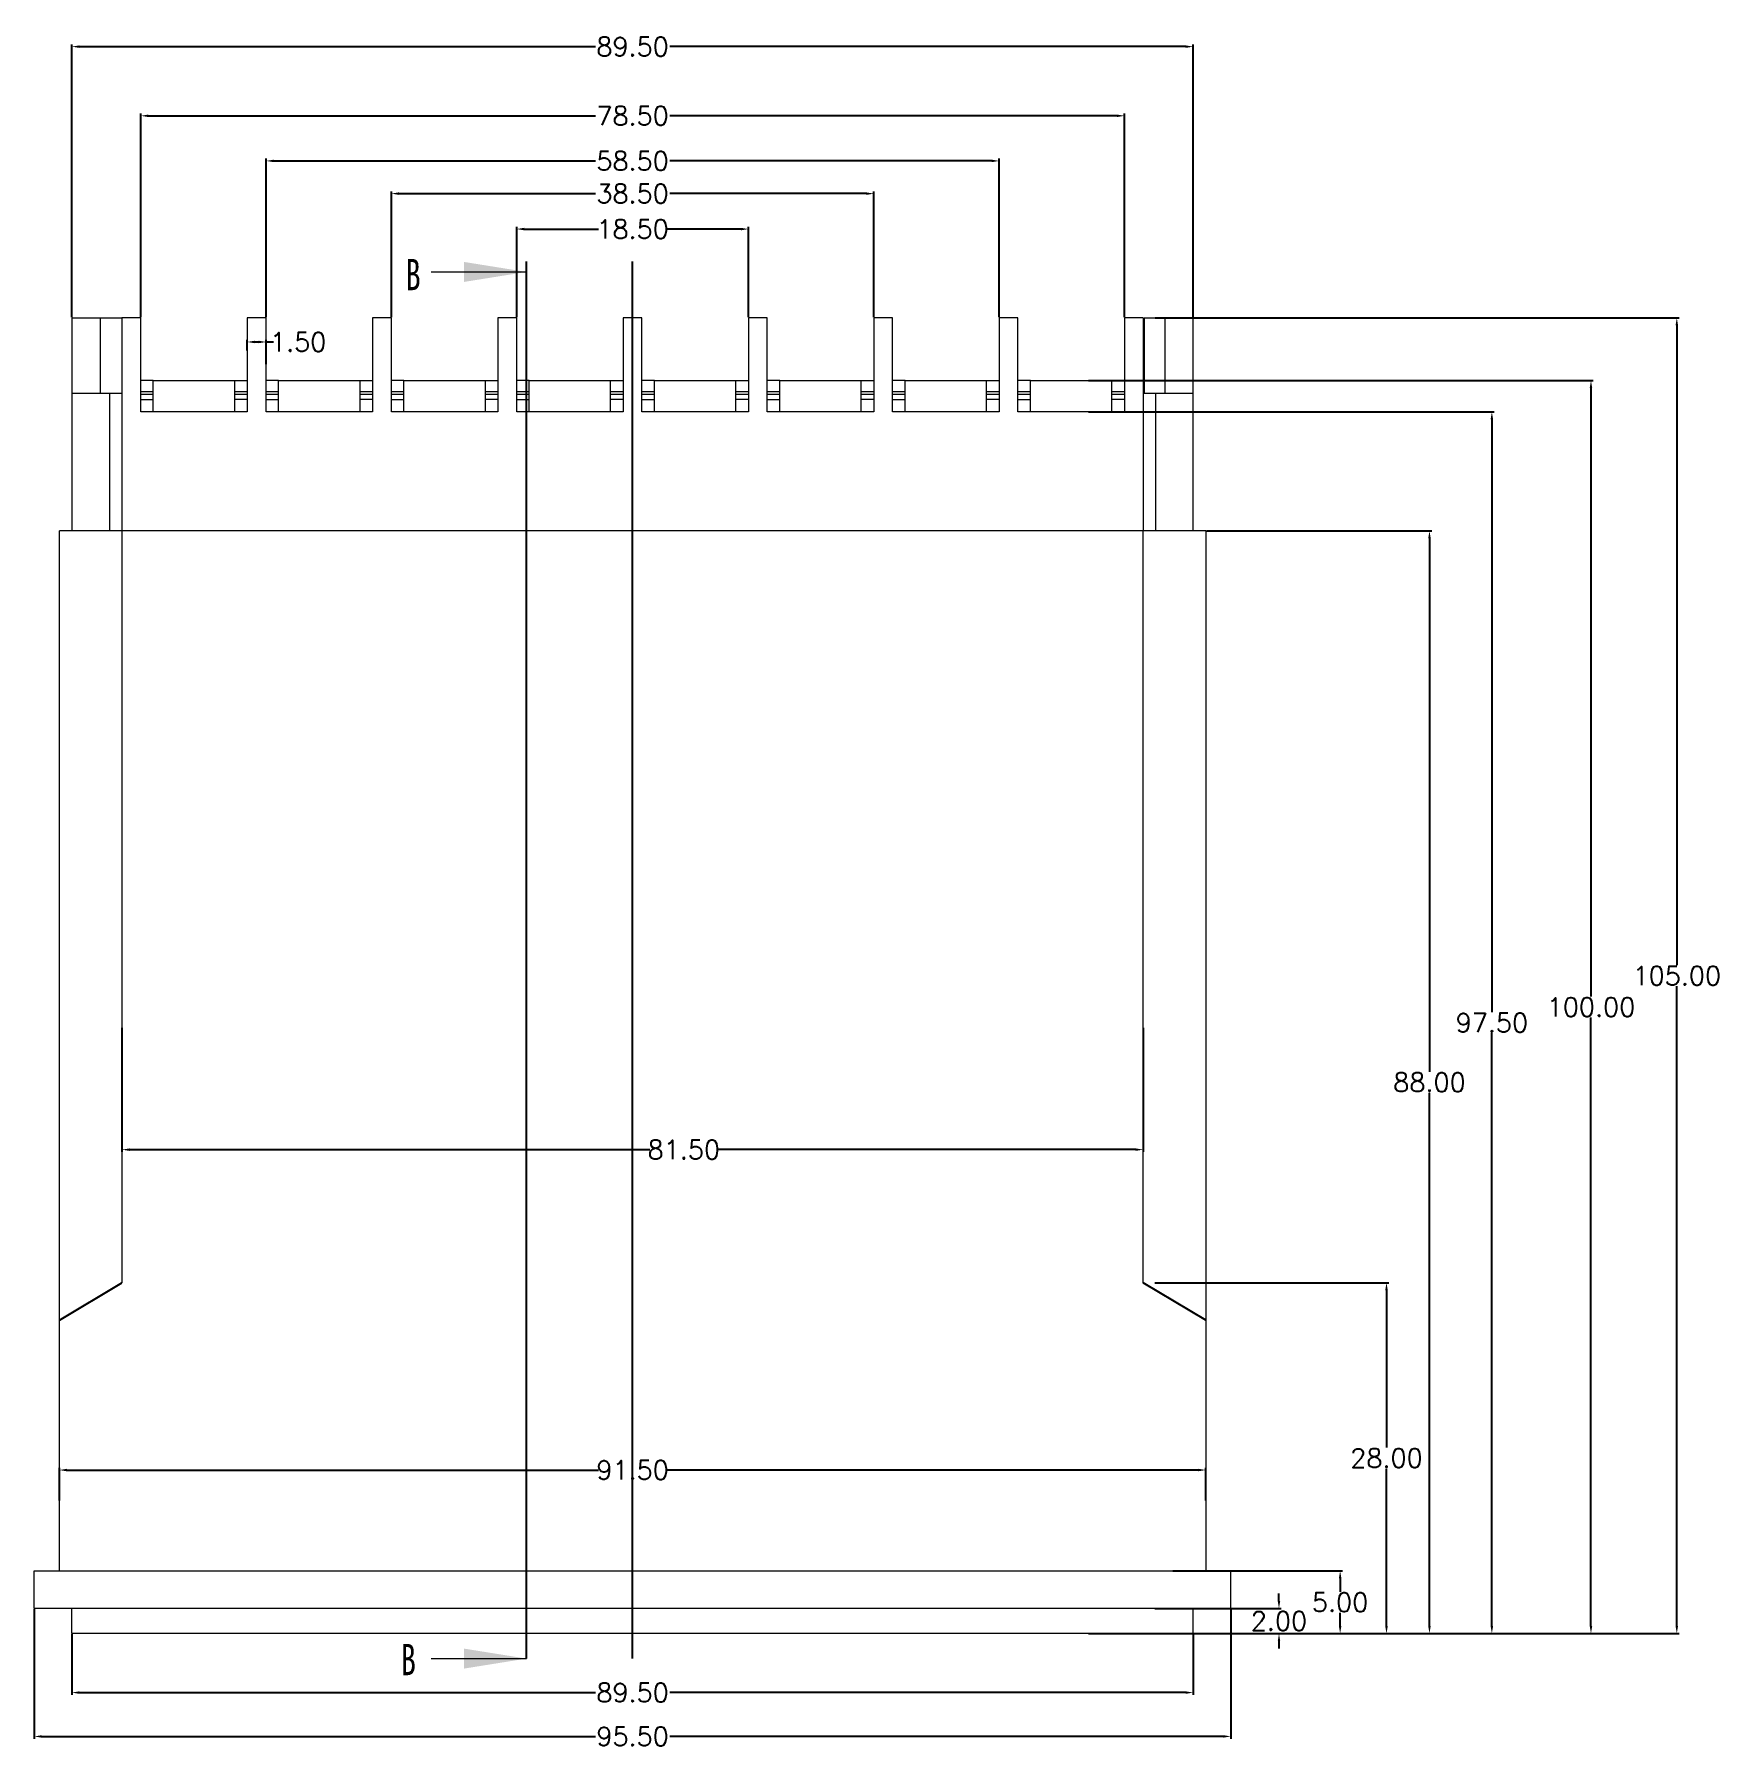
# Model space of a CAD drawing. Header units: inches. Extents: x 1113 to 3281, y 573 to 1166.
# Drawn here: x 1349.7 to 1484.1, y 879.3 to 1016.1 of the extents above; entities that cross this region are included whole.
import ezdxf

# ---------------------------------------------------------------- set-up
doc = ezdxf.new("R2010")
doc.units = ezdxf.units.IN
doc.layers.add('10', color=7, linetype='Continuous')
doc.styles.add('SLDTEXTSTYLE6', font='TXT', dxfattribs={"width": 0.7})
doc.styles.get("Standard").update_dxf_attribs({"font": 'txt', "bigfont": 'gbcbig.shx'})
doc.dimstyles.new('2', dxfattribs={"dimtxt": 1.5, "dimasz": 0.6, "dimexe": 0.18, "dimexo": 0.0625, "dimgap": 0.09, "dimtad": 0, "dimtih": 1, "dimtoh": 1, "dimzin": 0, "dimdsep": 46, "dimtxsty": 'Standard', "dimcen": 0, "dimadec": 0, "dimazin": 2, "dimtfac": 1, "dimtofl": 0, "dimtmove": 0, "dimatfit": 3, "dimfxl": 0, "dimtolj": 1, "dimtzin": 0, "dimarcsym": 0})

# ---------------------------------------------------------------- blocks, each defined once
blk = doc.blocks.new('*D279')
at = {"color": 0, "lineweight": -2, "transparency": 16777216}
for p, q in [((1352.68, 888.43), (1352.68, 883.6)), ((1442.18, 888.43), (1442.18, 883.6)), ((1353.28, 883.78), (1394.46, 883.78)), ((1441.58, 883.78), (1400.39, 883.78))]:
    blk.add_line(p, q, dxfattribs=at)
at = {"color": 0, "transparency": 16777216}
for points in [[(1353.28, 883.88), (1353.28, 883.68), (1352.68, 883.78)], [(1441.58, 883.88), (1441.58, 883.68), (1442.18, 883.78)]]:
    blk.add_solid(points, dxfattribs=at)
at = {"layer": 'Defpoints', "color": 0, "transparency": 16777216}
for p in [(1352.68, 888.49), (1442.18, 888.49), (1442.18, 883.78)]:
    blk.add_point(p, dxfattribs=at)
at = {"color": 0, "transparency": 16777216, "insert": (1397.43, 883.78), "char_height": 1.5, "attachment_point": 5}
blk.add_mtext('\\A1;89.50', dxfattribs=at)
blk = doc.blocks.new('*D280')
at = {"color": 0, "lineweight": -2, "transparency": 16777216}
for p, q in [((1349.68, 890.43), (1349.68, 880.1)), ((1445.18, 890.43), (1445.18, 880.1)), ((1350.28, 880.28), (1394.46, 880.28)), ((1444.58, 880.28), (1400.39, 880.28))]:
    blk.add_line(p, q, dxfattribs=at)
at = {"color": 0, "transparency": 16777216}
for points in [[(1350.28, 880.38), (1350.28, 880.18), (1349.68, 880.28)], [(1444.58, 880.38), (1444.58, 880.18), (1445.18, 880.28)]]:
    blk.add_solid(points, dxfattribs=at)
at = {"layer": 'Defpoints', "color": 0, "transparency": 16777216}
for p in [(1349.68, 890.49), (1445.18, 890.49), (1445.18, 880.28)]:
    blk.add_point(p, dxfattribs=at)
at = {"color": 0, "transparency": 16777216, "insert": (1397.43, 880.28), "char_height": 1.5, "attachment_point": 5}
blk.add_mtext('\\A1;95.50', dxfattribs=at)
blk = doc.blocks.new('*D281')
at = {"color": 0, "lineweight": -2, "transparency": 16777216}
for p, q in [((1351.68, 899.12), (1351.68, 901.72)), ((1443.18, 899.12), (1443.18, 901.72)), ((1352.28, 901.54), (1394.71, 901.54)), ((1442.58, 901.54), (1400.14, 901.54))]:
    blk.add_line(p, q, dxfattribs=at)
at = {"color": 0, "transparency": 16777216}
for points in [[(1352.28, 901.64), (1352.28, 901.44), (1351.68, 901.54)], [(1442.58, 901.64), (1442.58, 901.44), (1443.18, 901.54)]]:
    blk.add_solid(points, dxfattribs=at)
at = {"layer": 'Defpoints', "color": 0, "transparency": 16777216}
for p in [(1443.18, 901.54), (1351.68, 899.06), (1443.18, 899.06)]:
    blk.add_point(p, dxfattribs=at)
at = {"color": 0, "transparency": 16777216, "insert": (1397.43, 901.54), "char_height": 1.5, "attachment_point": 5}
blk.add_mtext('\\A1;91.50', dxfattribs=at)
blk = doc.blocks.new('*D282')
at = {"color": 0, "lineweight": -2, "transparency": 16777216}
for p, q in [((1356.68, 936.84), (1356.68, 926.93)), ((1438.18, 936.84), (1438.18, 926.93)), ((1357.28, 927.11), (1398.8, 927.11)), ((1437.58, 927.11), (1404.23, 927.11))]:
    blk.add_line(p, q, dxfattribs=at)
at = {"color": 0, "transparency": 16777216}
for points in [[(1357.28, 927.21), (1357.28, 927.01), (1356.68, 927.11)], [(1437.58, 927.21), (1437.58, 927.01), (1438.18, 927.11)]]:
    blk.add_solid(points, dxfattribs=at)
at = {"layer": 'Defpoints', "color": 0, "transparency": 16777216}
for p in [(1356.68, 936.9), (1438.18, 936.9), (1438.18, 927.11)]:
    blk.add_point(p, dxfattribs=at)
at = {"color": 0, "transparency": 16777216, "insert": (1401.52, 927.11), "char_height": 1.5, "attachment_point": 5}
blk.add_mtext('\\A1;81.50', dxfattribs=at)
blk = doc.blocks.new('*D283')
at = {"color": 0, "lineweight": -2, "transparency": 16777216}
for p, q in [((1388.18, 993.55), (1388.18, 1000.76)), ((1388.78, 1000.58), (1394.71, 1000.58)), ((1406.08, 1000.58), (1400.14, 1000.58)), ((1406.68, 993.55), (1406.68, 1000.76))]:
    blk.add_line(p, q, dxfattribs=at)
at = {"color": 0, "transparency": 16777216}
for points in [[(1388.78, 1000.68), (1388.78, 1000.48), (1388.18, 1000.58)], [(1406.08, 1000.68), (1406.08, 1000.48), (1406.68, 1000.58)]]:
    blk.add_solid(points, dxfattribs=at)
at = {"layer": 'Defpoints', "color": 0, "transparency": 16777216}
for p in [(1406.68, 1000.58), (1388.18, 993.49), (1406.68, 993.49)]:
    blk.add_point(p, dxfattribs=at)
at = {"color": 0, "transparency": 16777216, "insert": (1397.43, 1000.58), "char_height": 1.5, "attachment_point": 5}
blk.add_mtext('\\A1;18.50', dxfattribs=at)
blk = doc.blocks.new('*D284')
at = {"color": 0, "lineweight": -2, "transparency": 16777216}
for p, q in [((1378.18, 993.55), (1378.18, 1003.59)), ((1378.78, 1003.41), (1394.46, 1003.41)), ((1416.08, 1003.41), (1400.39, 1003.41)), ((1416.68, 993.55), (1416.68, 1003.59))]:
    blk.add_line(p, q, dxfattribs=at)
at = {"color": 0, "transparency": 16777216}
for points in [[(1378.78, 1003.51), (1378.78, 1003.31), (1378.18, 1003.41)], [(1416.08, 1003.51), (1416.08, 1003.31), (1416.68, 1003.41)]]:
    blk.add_solid(points, dxfattribs=at)
at = {"layer": 'Defpoints', "color": 0, "transparency": 16777216}
for p in [(1416.68, 1003.41), (1378.18, 993.49), (1416.68, 993.49)]:
    blk.add_point(p, dxfattribs=at)
at = {"color": 0, "transparency": 16777216, "insert": (1397.43, 1003.41), "char_height": 1.5, "attachment_point": 5}
blk.add_mtext('\\A1;38.50', dxfattribs=at)
blk = doc.blocks.new('*D285')
at = {"color": 0, "lineweight": -2, "transparency": 16777216}
for p, q in [((1368.18, 993.55), (1368.18, 1006.2)), ((1368.78, 1006.02), (1394.46, 1006.02)), ((1426.08, 1006.02), (1400.39, 1006.02)), ((1426.68, 993.55), (1426.68, 1006.2))]:
    blk.add_line(p, q, dxfattribs=at)
at = {"color": 0, "transparency": 16777216}
for points in [[(1368.78, 1006.12), (1368.78, 1005.92), (1368.18, 1006.02)], [(1426.08, 1006.12), (1426.08, 1005.92), (1426.68, 1006.02)]]:
    blk.add_solid(points, dxfattribs=at)
at = {"layer": 'Defpoints', "color": 0, "transparency": 16777216}
for p in [(1426.68, 1006.02), (1368.18, 993.49), (1426.68, 993.49)]:
    blk.add_point(p, dxfattribs=at)
at = {"color": 0, "transparency": 16777216, "insert": (1397.43, 1006.02), "char_height": 1.5, "attachment_point": 5}
blk.add_mtext('\\A1;58.50', dxfattribs=at)
blk = doc.blocks.new('*D286')
at = {"color": 0, "lineweight": -2, "transparency": 16777216}
for p, q in [((1358.18, 993.55), (1358.18, 1009.8)), ((1436.68, 993.55), (1436.68, 1009.8)), ((1358.78, 1009.62), (1394.46, 1009.62)), ((1436.08, 1009.62), (1400.39, 1009.62))]:
    blk.add_line(p, q, dxfattribs=at)
at = {"color": 0, "transparency": 16777216}
for points in [[(1358.78, 1009.72), (1358.78, 1009.52), (1358.18, 1009.62)], [(1436.08, 1009.72), (1436.08, 1009.52), (1436.68, 1009.62)]]:
    blk.add_solid(points, dxfattribs=at)
at = {"layer": 'Defpoints', "color": 0, "transparency": 16777216}
for p in [(1358.18, 1009.62), (1358.18, 993.49), (1436.68, 993.49)]:
    blk.add_point(p, dxfattribs=at)
at = {"color": 0, "transparency": 16777216, "insert": (1397.43, 1009.62), "char_height": 1.5, "attachment_point": 5}
blk.add_mtext('\\A1;78.50', dxfattribs=at)
blk = doc.blocks.new('*D287')
at = {"color": 0, "lineweight": -2, "transparency": 16777216}
for p, q in [((1352.68, 993.55), (1352.68, 1015.32)), ((1442.18, 993.55), (1442.18, 1015.32)), ((1353.28, 1015.14), (1394.46, 1015.14)), ((1441.58, 1015.14), (1400.39, 1015.14))]:
    blk.add_line(p, q, dxfattribs=at)
at = {"color": 0, "transparency": 16777216}
for points in [[(1353.28, 1015.24), (1353.28, 1015.04), (1352.68, 1015.14)], [(1441.58, 1015.24), (1441.58, 1015.04), (1442.18, 1015.14)]]:
    blk.add_solid(points, dxfattribs=at)
at = {"layer": 'Defpoints', "color": 0, "transparency": 16777216}
for p in [(1442.18, 1015.14), (1352.68, 993.49), (1442.18, 993.49)]:
    blk.add_point(p, dxfattribs=at)
at = {"color": 0, "transparency": 16777216, "insert": (1397.43, 1015.14), "char_height": 1.5, "attachment_point": 5}
blk.add_mtext('\\A1;89.50', dxfattribs=at)
blk = doc.blocks.new('*D288')
at = {"color": 0, "lineweight": -2, "transparency": 16777216}
for p, q in [((1449.02, 891.09), (1449.02, 891.69)), ((1439.1, 890.49), (1449.2, 890.49)), ((1439.1, 888.49), (1449.2, 888.49)), ((1449.02, 887.89), (1449.02, 887.29))]:
    blk.add_line(p, q, dxfattribs=at)
at = {"color": 0, "transparency": 16777216}
for points in [[(1448.92, 891.09), (1449.12, 891.09), (1449.02, 890.49)], [(1448.92, 887.89), (1449.12, 887.89), (1449.02, 888.49)]]:
    blk.add_solid(points, dxfattribs=at)
at = {"layer": 'Defpoints', "color": 0, "transparency": 16777216}
for p in [(1439.04, 890.49), (1449.02, 890.49), (1439.04, 888.49)]:
    blk.add_point(p, dxfattribs=at)
at = {"color": 0, "transparency": 16777216, "insert": (1449.02, 889.49), "char_height": 1.5, "attachment_point": 5}
blk.add_mtext('\\A1;2.00', dxfattribs=at)
blk = doc.blocks.new('*D289')
at = {"color": 0, "lineweight": -2, "transparency": 16777216}
for p, q in [((1440.56, 893.49), (1454.08, 893.49)), ((1453.9, 892.89), (1453.9, 891.83)), ((1453.9, 889.09), (1453.9, 890.15)), ((1438.37, 888.49), (1454.08, 888.49))]:
    blk.add_line(p, q, dxfattribs=at)
at = {"color": 0, "transparency": 16777216}
for points in [[(1453.8, 892.89), (1454, 892.89), (1453.9, 893.49)], [(1453.8, 889.09), (1454, 889.09), (1453.9, 888.49)]]:
    blk.add_solid(points, dxfattribs=at)
at = {"layer": 'Defpoints', "color": 0, "transparency": 16777216}
for p in [(1440.5, 893.49), (1453.9, 893.49), (1438.31, 888.49)]:
    blk.add_point(p, dxfattribs=at)
at = {"color": 0, "transparency": 16777216, "insert": (1453.9, 890.99), "char_height": 1.5, "attachment_point": 5}
blk.add_mtext('\\A1;5.00', dxfattribs=at)
blk = doc.blocks.new('*D290')
at = {"color": 0, "lineweight": -2, "transparency": 16777216}
for p, q in [((1439.1, 916.49), (1457.78, 916.49)), ((1457.6, 915.89), (1457.6, 903.33)), ((1457.6, 889.09), (1457.6, 901.65)), ((1439.1, 888.49), (1457.78, 888.49))]:
    blk.add_line(p, q, dxfattribs=at)
at = {"color": 0, "transparency": 16777216}
for points in [[(1457.5, 915.89), (1457.7, 915.89), (1457.6, 916.49)], [(1457.5, 889.09), (1457.7, 889.09), (1457.6, 888.49)]]:
    blk.add_solid(points, dxfattribs=at)
at = {"layer": 'Defpoints', "color": 0, "transparency": 16777216}
for p in [(1439.04, 916.49), (1457.6, 916.49), (1439.04, 888.49)]:
    blk.add_point(p, dxfattribs=at)
at = {"color": 0, "transparency": 16777216, "insert": (1457.6, 902.49), "char_height": 1.5, "attachment_point": 5}
blk.add_mtext('\\A1;28.00', dxfattribs=at)
blk = doc.blocks.new('*D291')
at = {"color": 0, "lineweight": -2, "transparency": 16777216}
for p, q in [((1443.24, 976.49), (1461.21, 976.49)), ((1461.03, 975.89), (1461.03, 933.33)), ((1461.03, 889.09), (1461.03, 931.65)), ((1439.17, 888.49), (1461.21, 888.49))]:
    blk.add_line(p, q, dxfattribs=at)
at = {"color": 0, "transparency": 16777216}
for points in [[(1460.93, 975.89), (1461.13, 975.89), (1461.03, 976.49)], [(1460.93, 889.09), (1461.13, 889.09), (1461.03, 888.49)]]:
    blk.add_solid(points, dxfattribs=at)
at = {"layer": 'Defpoints', "color": 0, "transparency": 16777216}
for p in [(1443.18, 976.49), (1461.03, 976.49), (1439.1, 888.49)]:
    blk.add_point(p, dxfattribs=at)
at = {"color": 0, "transparency": 16777216, "insert": (1461.03, 932.49), "char_height": 1.5, "attachment_point": 5}
blk.add_mtext('\\A1;88.00', dxfattribs=at)
blk = doc.blocks.new('*D292')
at = {"color": 0, "lineweight": -2, "transparency": 16777216}
for p, q in [((1433.81, 985.99), (1466.19, 985.99)), ((1466.01, 985.39), (1466.01, 938.08)), ((1466.01, 889.09), (1466.01, 936.4)), ((1433.81, 888.49), (1466.19, 888.49))]:
    blk.add_line(p, q, dxfattribs=at)
at = {"color": 0, "transparency": 16777216}
for points in [[(1465.91, 985.39), (1466.11, 985.39), (1466.01, 985.99)], [(1465.91, 889.09), (1466.11, 889.09), (1466.01, 888.49)]]:
    blk.add_solid(points, dxfattribs=at)
at = {"layer": 'Defpoints', "color": 0, "transparency": 16777216}
for p in [(1433.75, 985.99), (1466.01, 985.99), (1433.75, 888.49)]:
    blk.add_point(p, dxfattribs=at)
at = {"color": 0, "transparency": 16777216, "insert": (1466.01, 937.24), "char_height": 1.5, "attachment_point": 5}
blk.add_mtext('\\A1;97.50', dxfattribs=at)
blk = doc.blocks.new('*D293')
at = {"color": 0, "lineweight": -2, "transparency": 16777216}
for p, q in [((1433.81, 988.49), (1474.1, 988.49)), ((1473.92, 987.89), (1473.92, 939.33)), ((1473.92, 889.09), (1473.92, 937.65)), ((1433.81, 888.49), (1474.1, 888.49))]:
    blk.add_line(p, q, dxfattribs=at)
at = {"color": 0, "transparency": 16777216}
for points in [[(1473.82, 987.89), (1474.02, 987.89), (1473.92, 988.49)], [(1473.82, 889.09), (1474.02, 889.09), (1473.92, 888.49)]]:
    blk.add_solid(points, dxfattribs=at)
at = {"layer": 'Defpoints', "color": 0, "transparency": 16777216}
for p in [(1433.75, 988.49), (1473.92, 988.49), (1433.75, 888.49)]:
    blk.add_point(p, dxfattribs=at)
at = {"color": 0, "transparency": 16777216, "insert": (1473.92, 938.49), "char_height": 1.5, "attachment_point": 5}
blk.add_mtext('\\A1;100.00', dxfattribs=at)
blk = doc.blocks.new('*D294')
at = {"color": 0, "lineweight": -2, "transparency": 16777216}
for p, q in [((1439.15, 993.49), (1480.95, 993.49)), ((1480.77, 992.89), (1480.77, 941.83)), ((1480.77, 889.09), (1480.77, 940.15)), ((1438.37, 888.49), (1480.95, 888.49))]:
    blk.add_line(p, q, dxfattribs=at)
at = {"color": 0, "transparency": 16777216}
for points in [[(1480.67, 992.89), (1480.87, 992.89), (1480.77, 993.49)], [(1480.67, 889.09), (1480.87, 889.09), (1480.77, 888.49)]]:
    blk.add_solid(points, dxfattribs=at)
at = {"layer": 'Defpoints', "color": 0, "transparency": 16777216}
for p in [(1439.09, 993.49), (1480.77, 993.49), (1438.31, 888.49)]:
    blk.add_point(p, dxfattribs=at)
at = {"color": 0, "transparency": 16777216, "insert": (1480.77, 940.99), "char_height": 1.5, "attachment_point": 5}
blk.add_mtext('\\A1;105.00', dxfattribs=at)
blk = doc.blocks.new('*D295')
at = {"color": 0, "lineweight": -2, "transparency": 16777216}
for p, q in [((1366.68, 990.89), (1366.68, 991.75)), ((1367.28, 991.57), (1367.58, 991.57)), ((1368.18, 989.8), (1368.18, 991.75)), ((1368.18, 991.57), (1368.78, 991.57))]:
    blk.add_line(p, q, dxfattribs=at)
at = {"color": 0, "transparency": 16777216}
for points in [[(1367.28, 991.67), (1367.28, 991.47), (1366.68, 991.57)], [(1367.58, 991.67), (1367.58, 991.47), (1368.18, 991.57)]]:
    blk.add_solid(points, dxfattribs=at)
at = {"layer": 'Defpoints', "color": 0, "transparency": 16777216}
for p in [(1366.68, 990.82), (1368.18, 991.57), (1368.18, 989.74)]:
    blk.add_point(p, dxfattribs=at)
at = {"color": 0, "transparency": 16777216, "insert": (1370.74, 991.57), "char_height": 1.5, "attachment_point": 5}
blk.add_mtext('\\A1;1.50', dxfattribs=at)

msp = doc.modelspace()

# ---------------------------------------------------------------- linework, layer by layer
at = {"color": 1}
for p, q in [((1388.963, 886.492), (1388.963, 997.998)), ((1397.43, 886.492), (1397.43, 997.998))]:
    msp.add_line(p, q, dxfattribs=at)
at = {"color": 7, "linetype": 'Continuous', "lineweight": 0}
for p, q in [((1381.363, 997.16), (1388.963, 997.16)), ((1381.363, 886.492), (1388.963, 886.492))]:
    msp.add_line(p, q, dxfattribs=at)
at = {"color": 7, "linetype": 'Continuous', "lineweight": 15}
for p, q in [((1352.68, 993.492), (1352.68, 987.492)), ((1352.68, 993.492), (1354.93, 993.492)), ((1354.93, 993.492), (1356.68, 993.492)), ((1356.68, 993.492), (1356.68, 976.492)), ((1358.18, 993.492), (1356.68, 993.492)), ((1358.18, 985.992), (1358.18, 993.492)), ((1366.68, 993.492), (1366.68, 985.992)), ((1368.18, 993.492), (1366.68, 993.492)), ((1368.18, 985.992), (1368.18, 993.492)), ((1376.68, 993.492), (1376.68, 985.992)), ((1378.18, 993.492), (1376.68, 993.492)), ((1378.18, 985.992), (1378.18, 993.492)), ((1386.68, 993.492), (1386.68, 985.992)), ((1388.18, 993.492), (1386.68, 993.492)), ((1388.18, 985.992), (1388.18, 993.492)), ((1396.68, 993.492), (1396.68, 985.992)), ((1398.18, 993.492), (1396.68, 993.492)), ((1398.18, 985.992), (1398.18, 993.492)), ((1406.68, 993.492), (1406.68, 985.992)), ((1408.18, 993.492), (1406.68, 993.492)), ((1408.18, 985.992), (1408.18, 993.492)), ((1416.68, 993.492), (1416.68, 985.992)), ((1418.18, 993.492), (1416.68, 993.492)), ((1418.18, 985.992), (1418.18, 993.492)), ((1426.68, 993.492), (1426.68, 985.992)), ((1428.18, 993.492), (1426.68, 993.492)), ((1428.18, 985.992), (1428.18, 993.492)), ((1436.68, 993.492), (1436.68, 985.992)), ((1438.18, 993.492), (1436.68, 993.492)), ((1438.18, 993.492), (1438.18, 976.492)), ((1438.248, 993.492), (1438.248, 987.492)), ((1438.248, 993.492), (1439.93, 993.492)), ((1442.18, 993.492), (1439.93, 993.492)), ((1442.18, 987.492), (1442.18, 993.492)), ((1359.18, 988.492), (1358.18, 988.492)), ((1359.18, 987.617), (1359.18, 988.492)), ((1359.18, 988.492), (1365.68, 988.492)), ((1365.68, 988.492), (1366.68, 988.492)), ((1365.68, 987.617), (1365.68, 988.492)), ((1369.18, 988.492), (1368.18, 988.492)), ((1369.18, 987.617), (1369.18, 988.492)), ((1369.18, 988.492), (1375.68, 988.492)), ((1375.68, 988.492), (1376.68, 988.492)), ((1375.68, 987.617), (1375.68, 988.492)), ((1379.18, 988.492), (1378.18, 988.492)), ((1379.18, 987.617), (1379.18, 988.492)), ((1379.18, 988.492), (1385.68, 988.492)), ((1385.68, 988.492), (1386.68, 988.492)), ((1385.68, 987.617), (1385.68, 988.492)), ((1389.18, 988.492), (1388.18, 988.492)), ((1389.18, 987.617), (1389.18, 988.492)), ((1389.18, 988.492), (1395.68, 988.492)), ((1395.68, 987.617), (1395.68, 988.492)), ((1395.68, 988.492), (1396.68, 988.492)), ((1399.18, 988.492), (1398.18, 988.492)), ((1399.18, 987.617), (1399.18, 988.492)), ((1399.18, 988.492), (1405.68, 988.492)), ((1405.68, 987.617), (1405.68, 988.492)), ((1405.68, 988.492), (1406.68, 988.492)), ((1409.18, 988.492), (1408.18, 988.492)), ((1409.18, 987.617), (1409.18, 988.492)), ((1409.18, 988.492), (1415.68, 988.492)), ((1415.68, 988.492), (1416.68, 988.492)), ((1415.68, 987.617), (1415.68, 988.492)), ((1419.18, 988.492), (1418.18, 988.492)), ((1419.18, 987.617), (1419.18, 988.492)), ((1419.18, 988.492), (1425.68, 988.492)), ((1425.68, 987.617), (1425.68, 988.492)), ((1425.68, 988.492), (1426.68, 988.492)), ((1429.18, 988.492), (1428.18, 988.492)), ((1429.18, 987.617), (1429.18, 988.492)), ((1429.18, 988.492), (1435.68, 988.492)), ((1435.68, 988.492), (1436.68, 988.492)), ((1435.68, 987.617), (1435.68, 988.492)), ((1352.68, 987.492), (1352.68, 976.492)), ((1352.68, 987.492), (1355.68, 987.492)), ((1355.68, 987.492), (1355.68, 976.492)), ((1355.68, 987.492), (1356.68, 987.492)), ((1358.18, 987.617), (1359.18, 987.617)), ((1359.18, 987.367), (1358.18, 987.367)), ((1358.18, 986.992), (1359.18, 986.992)), ((1359.18, 987.367), (1359.18, 987.617)), ((1359.18, 986.992), (1359.18, 987.367)), ((1359.18, 985.992), (1359.18, 986.992)), ((1365.68, 987.617), (1366.68, 987.617)), ((1365.68, 987.367), (1365.68, 987.617)), ((1366.68, 987.367), (1365.68, 987.367)), ((1365.68, 986.992), (1365.68, 987.367)), ((1365.68, 985.992), (1365.68, 986.992)), ((1366.68, 986.992), (1365.68, 986.992)), ((1368.18, 987.617), (1369.18, 987.617)), ((1369.18, 987.367), (1368.18, 987.367)), ((1368.18, 986.992), (1369.18, 986.992)), ((1369.18, 987.367), (1369.18, 987.617)), ((1369.18, 986.992), (1369.18, 987.367)), ((1369.18, 985.992), (1369.18, 986.992)), ((1375.68, 987.617), (1376.68, 987.617)), ((1375.68, 987.367), (1375.68, 987.617)), ((1375.68, 986.992), (1375.68, 987.367)), ((1376.68, 987.367), (1375.68, 987.367)), ((1376.68, 986.992), (1375.68, 986.992)), ((1375.68, 985.992), (1375.68, 986.992)), ((1378.18, 987.617), (1379.18, 987.617)), ((1379.18, 987.367), (1378.18, 987.367)), ((1378.18, 986.992), (1379.18, 986.992)), ((1379.18, 987.367), (1379.18, 987.617)), ((1379.18, 986.992), (1379.18, 987.367)), ((1379.18, 985.992), (1379.18, 986.992)), ((1385.68, 987.367), (1385.68, 987.617)), ((1385.68, 987.617), (1386.68, 987.617)), ((1386.68, 987.367), (1385.68, 987.367)), ((1385.68, 986.992), (1385.68, 987.367)), ((1386.68, 986.992), (1385.68, 986.992)), ((1385.68, 985.992), (1385.68, 986.992)), ((1388.18, 987.617), (1389.18, 987.617)), ((1389.18, 987.367), (1388.18, 987.367)), ((1388.18, 986.992), (1389.18, 986.992)), ((1389.18, 987.367), (1389.18, 987.617)), ((1389.18, 986.992), (1389.18, 987.367)), ((1389.18, 985.992), (1389.18, 986.992)), ((1395.68, 987.367), (1395.68, 987.617)), ((1395.68, 987.617), (1396.68, 987.617)), ((1396.68, 987.367), (1395.68, 987.367)), ((1395.68, 986.992), (1395.68, 987.367)), ((1396.68, 986.992), (1395.68, 986.992)), ((1395.68, 985.992), (1395.68, 986.992)), ((1398.18, 987.617), (1399.18, 987.617)), ((1399.18, 987.367), (1398.18, 987.367)), ((1398.18, 986.992), (1399.18, 986.992)), ((1399.18, 987.367), (1399.18, 987.617)), ((1399.18, 986.992), (1399.18, 987.367)), ((1399.18, 985.992), (1399.18, 986.992)), ((1405.68, 987.367), (1405.68, 987.617)), ((1405.68, 987.617), (1406.68, 987.617)), ((1405.68, 986.992), (1405.68, 987.367)), ((1406.68, 987.367), (1405.68, 987.367)), ((1406.68, 986.992), (1405.68, 986.992)), ((1405.68, 985.992), (1405.68, 986.992)), ((1408.18, 987.617), (1409.18, 987.617)), ((1409.18, 987.367), (1408.18, 987.367)), ((1408.18, 986.992), (1409.18, 986.992)), ((1409.18, 987.367), (1409.18, 987.617)), ((1409.18, 986.992), (1409.18, 987.367)), ((1409.18, 985.992), (1409.18, 986.992)), ((1415.68, 987.617), (1416.68, 987.617)), ((1415.68, 987.367), (1415.68, 987.617)), ((1416.68, 987.367), (1415.68, 987.367)), ((1415.68, 986.992), (1415.68, 987.367)), ((1416.68, 986.992), (1415.68, 986.992)), ((1415.68, 985.992), (1415.68, 986.992)), ((1418.18, 987.617), (1419.18, 987.617)), ((1419.18, 987.367), (1418.18, 987.367)), ((1418.18, 986.992), (1419.18, 986.992)), ((1419.18, 987.367), (1419.18, 987.617)), ((1419.18, 986.992), (1419.18, 987.367)), ((1419.18, 985.992), (1419.18, 986.992)), ((1425.68, 987.617), (1426.68, 987.617)), ((1425.68, 987.367), (1425.68, 987.617)), ((1426.68, 987.367), (1425.68, 987.367)), ((1425.68, 986.992), (1425.68, 987.367)), ((1426.68, 986.992), (1425.68, 986.992)), ((1425.68, 985.992), (1425.68, 986.992)), ((1428.18, 987.617), (1429.18, 987.617)), ((1429.18, 987.367), (1428.18, 987.367)), ((1428.18, 986.992), (1429.18, 986.992)), ((1429.18, 987.367), (1429.18, 987.617)), ((1429.18, 986.992), (1429.18, 987.367)), ((1429.18, 985.992), (1429.18, 986.992)), ((1435.68, 987.617), (1436.68, 987.617)), ((1435.68, 987.367), (1435.68, 987.617)), ((1436.68, 987.367), (1435.68, 987.367)), ((1435.68, 986.992), (1435.68, 987.367)), ((1435.68, 985.992), (1435.68, 986.992)), ((1436.68, 986.992), (1435.68, 986.992)), ((1438.18, 987.492), (1439.18, 987.492)), ((1439.18, 976.492), (1439.18, 987.492)), ((1439.18, 987.492), (1442.18, 987.492)), ((1442.18, 976.492), (1442.18, 987.492)), ((1366.68, 985.992), (1358.18, 985.992)), ((1376.68, 985.992), (1368.18, 985.992)), ((1386.68, 985.992), (1378.18, 985.992)), ((1396.68, 985.992), (1388.18, 985.992)), ((1406.68, 985.992), (1398.18, 985.992)), ((1416.68, 985.992), (1408.18, 985.992)), ((1426.68, 985.992), (1418.18, 985.992)), ((1436.68, 985.992), (1428.18, 985.992)), ((1356.68, 976.492), (1351.68, 976.492)), ((1351.68, 916.492), (1351.68, 976.492)), ((1356.68, 976.492), (1356.68, 916.492)), ((1438.18, 976.492), (1356.68, 976.492)), ((1438.18, 916.492), (1438.18, 976.492)), ((1443.18, 976.492), (1438.18, 976.492)), ((1443.18, 976.492), (1443.18, 916.492)), ((1351.68, 893.492), (1351.68, 916.492)), ((1443.18, 916.492), (1443.18, 893.492)), ((1349.68, 890.492), (1349.68, 893.492)), ((1349.68, 893.492), (1445.18, 893.492)), ((1445.18, 890.492), (1445.18, 893.492)), ((1445.18, 890.492), (1349.68, 890.492)), ((1352.68, 888.492), (1352.68, 890.492)), ((1442.18, 888.492), (1442.18, 890.492)), ((1442.18, 888.492), (1352.68, 888.492))]:
    msp.add_line(p, q, dxfattribs=at)
at = {"color": 8, "linetype": 'Continuous', "lineweight": 15}
for p, q in [((1354.93, 993.492), (1354.93, 987.492)), ((1439.93, 987.492), (1439.93, 993.492))]:
    msp.add_line(p, q, dxfattribs=at)
for p, q in [((1351.68, 913.492), (1356.68, 916.492)), ((1443.18, 913.492), (1438.18, 916.492))]:
    msp.add_line(p, q)
at = {"color": 7, "linetype": 'Continuous', "lineweight": 0}
for points in [[(1388.963, 997.16), (1383.963, 997.96), (1383.963, 996.36)], [(1388.963, 886.492), (1383.963, 887.292), (1383.963, 885.692)]]:
    msp.add_solid(points, dxfattribs=at)

# ---------------------------------------------------------------- texts
at = {"layer": '10', "color": 0, "char_height": 2.5, "attachment_point": 2, "style": 'SLDTEXTSTYLE6'}
for insert in [(1379.922, 998.203), (1379.54, 887.669)]:
    msp.add_mtext('B', dxfattribs=dict(at, insert=insert))

# ---------------------------------------------------------------- dimensions: what is measured, and where the dimension line sits
for base, p1, p2, picture, middle in [((1442.18, 1015.142), (1352.68, 993.492), (1442.18, 993.492), '*D287', (1397.43, 1015.142)), ((1358.18, 1009.622), (1436.68, 993.492), (1358.18, 993.492), '*D286', (1397.43, 1009.622)), ((1426.68, 1006.025), (1368.18, 993.492), (1426.68, 993.492), '*D285', (1397.43, 1006.025)), ((1416.68, 1003.409), (1378.18, 993.492), (1416.68, 993.492), '*D284', (1397.43, 1003.409)), ((1406.68, 1000.576), (1388.18, 993.492), (1406.68, 993.492), '*D283', (1397.43, 1000.576)), ((1368.18, 991.575), (1366.68, 990.824), (1368.18, 989.742), '*D295', (1370.745, 991.575)), ((1443.18, 901.543), (1351.68, 899.062), (1443.18, 899.062), '*D281', (1397.43, 901.543)), ((1445.18, 880.285), (1349.68, 890.492), (1445.18, 890.492), '*D280', (1397.43, 880.285)), ((1442.18, 883.776), (1352.68, 888.492), (1442.18, 888.492), '*D279', (1397.43, 883.776))]:
    dim = msp.add_linear_dim(base=base, p1=p1, p2=p2, dimstyle='2')
    dim.commit()
    dim.dimension.update_dxf_attribs({"geometry": picture, "text_midpoint": middle})
for base, p1, p2, picture, middle in [((1480.771, 993.492), (1438.312, 888.492), (1439.089, 993.492), '*D294', (1480.771, 940.992)), ((1473.922, 988.492), (1433.748, 888.492), (1433.748, 988.492), '*D293', (1473.922, 938.492)), ((1466.013, 985.992), (1433.748, 888.492), (1433.748, 985.992), '*D292', (1466.013, 937.242)), ((1461.035, 976.492), (1439.103, 888.492), (1443.18, 976.492), '*D291', (1461.035, 932.492)), ((1457.6, 916.492), (1439.04, 888.492), (1439.04, 916.492), '*D290', (1457.6, 902.492)), ((1453.895, 893.492), (1438.312, 888.492), (1440.496, 893.492), '*D289', (1453.895, 890.992)), ((1449.016, 890.492), (1439.04, 888.492), (1439.04, 890.492), '*D288', (1449.016, 889.492))]:
    dim = msp.add_linear_dim(base=base, p1=p1, p2=p2, angle=90, dimstyle='2')
    dim.commit()
    dim.dimension.update_dxf_attribs({"geometry": picture, "text_midpoint": middle})
dim = msp.add_linear_dim(base=(1438.18, 927.109), p1=(1356.68, 936.901), p2=(1438.18, 936.901), dimstyle='2')
dim.commit()
dim.dimension.update_dxf_attribs({"geometry": '*D282', "text_midpoint": (1401.517, 927.109), "dimtype": 160})

doc.saveas('drawing.dxf')
